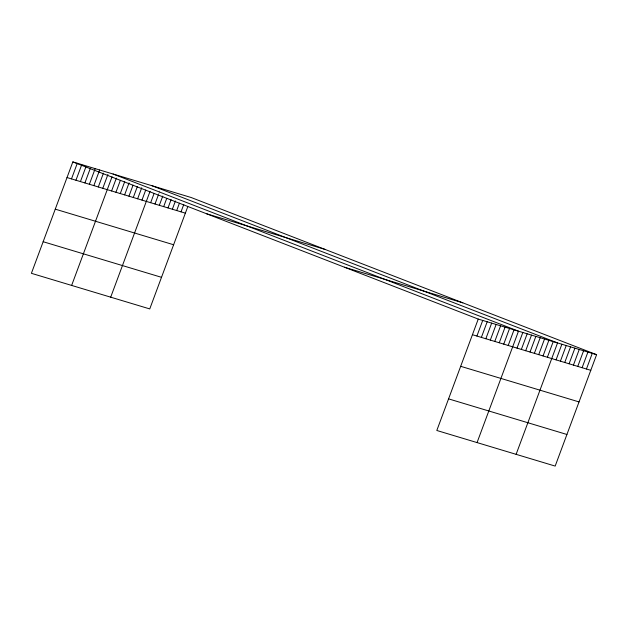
<?xml version="1.0" encoding="UTF-8"?>
<svg xmlns="http://www.w3.org/2000/svg" width="628" height="628" viewBox="0 0 628 628"><rect width="100%" height="100%" fill="white"/><g stroke="black" fill="none" stroke-linecap="round" stroke-linejoin="round"><path stroke-width="0.47" stroke-dasharray="3.14 2.35" d="M158.751 193.903L160.124 190.221"/><path stroke-width="0.94" d="M596.6 354.679L478.246 319.079L436.813 430.478L555.168 466.086L596.6 354.679L191.187 197.522L72.832 161.914L31.4 273.321L149.754 308.921L187.764 206.714M71.49 178.894L77.299 163.264M75.957 180.236L81.773 164.607M80.431 181.586L85.903 166.875M84.898 182.929L90.369 168.218M89.372 184.271L95.189 168.642M93.847 185.621L99.656 169.984M98.313 186.963L103.447 173.171M102.788 188.306L107.914 174.513M71.639 285.426L112.043 176.782M111.596 190.959L116.384 178.085M115.937 192.262L120.38 180.315M120.278 193.573L124.721 181.618M124.619 194.876L129.062 182.921M128.952 196.179L133.058 185.15M133.293 197.49L137.399 186.453M137.634 198.793L141.74 187.756M141.975 200.097L145.735 189.986M110.701 297.17L150.076 191.289M150.649 202.711L154.072 193.51M154.99 204.014L158.413 194.821M159.331 205.317L162.754 196.124M163.673 206.628L166.75 198.354M168.014 207.931L171.091 199.657M172.355 209.234L175.432 200.96M176.688 210.545L179.427 203.189M181.029 211.848L183.768 204.493M476.903 336.051L482.72 320.421M481.378 337.401L487.187 321.772M485.844 338.743L491.661 323.114M490.319 340.093L496.128 324.456M494.785 341.436L500.602 325.806M499.26 342.778L505.077 327.149M503.735 344.128L509.544 328.491M508.201 345.471L514.018 329.841M477.06 442.583L518.485 331.184L113.071 174.019M517.017 348.124L522.826 332.487M521.35 349.427L527.167 333.798M525.691 350.73L531.508 335.101M530.032 352.033L535.849 336.404M534.373 353.344L540.182 337.707M538.714 354.647L544.523 339.018M543.047 355.95L548.864 340.321M547.388 357.261L553.205 341.624M516.114 454.334L557.546 342.935L152.125 185.77M556.07 359.868L561.879 344.238M560.412 361.179L566.221 345.541M564.753 362.482L570.562 346.852M569.086 363.785L574.903 348.155M573.427 365.096L579.244 349.458M577.768 366.399L583.585 350.769M582.109 367.702L587.918 352.072M586.45 369.005L592.259 353.376M206.62 213.779L324.974 249.387M67.015 177.551L185.37 213.151M344.458 267.214L462.812 302.822M55.264 209.155L173.618 244.755M472.437 334.708L590.783 370.316M460.677 366.312L579.032 401.92M43.151 241.717L161.506 277.317M448.573 398.874L566.927 434.482M72.832 161.914L478.246 319.079"/></g></svg>
